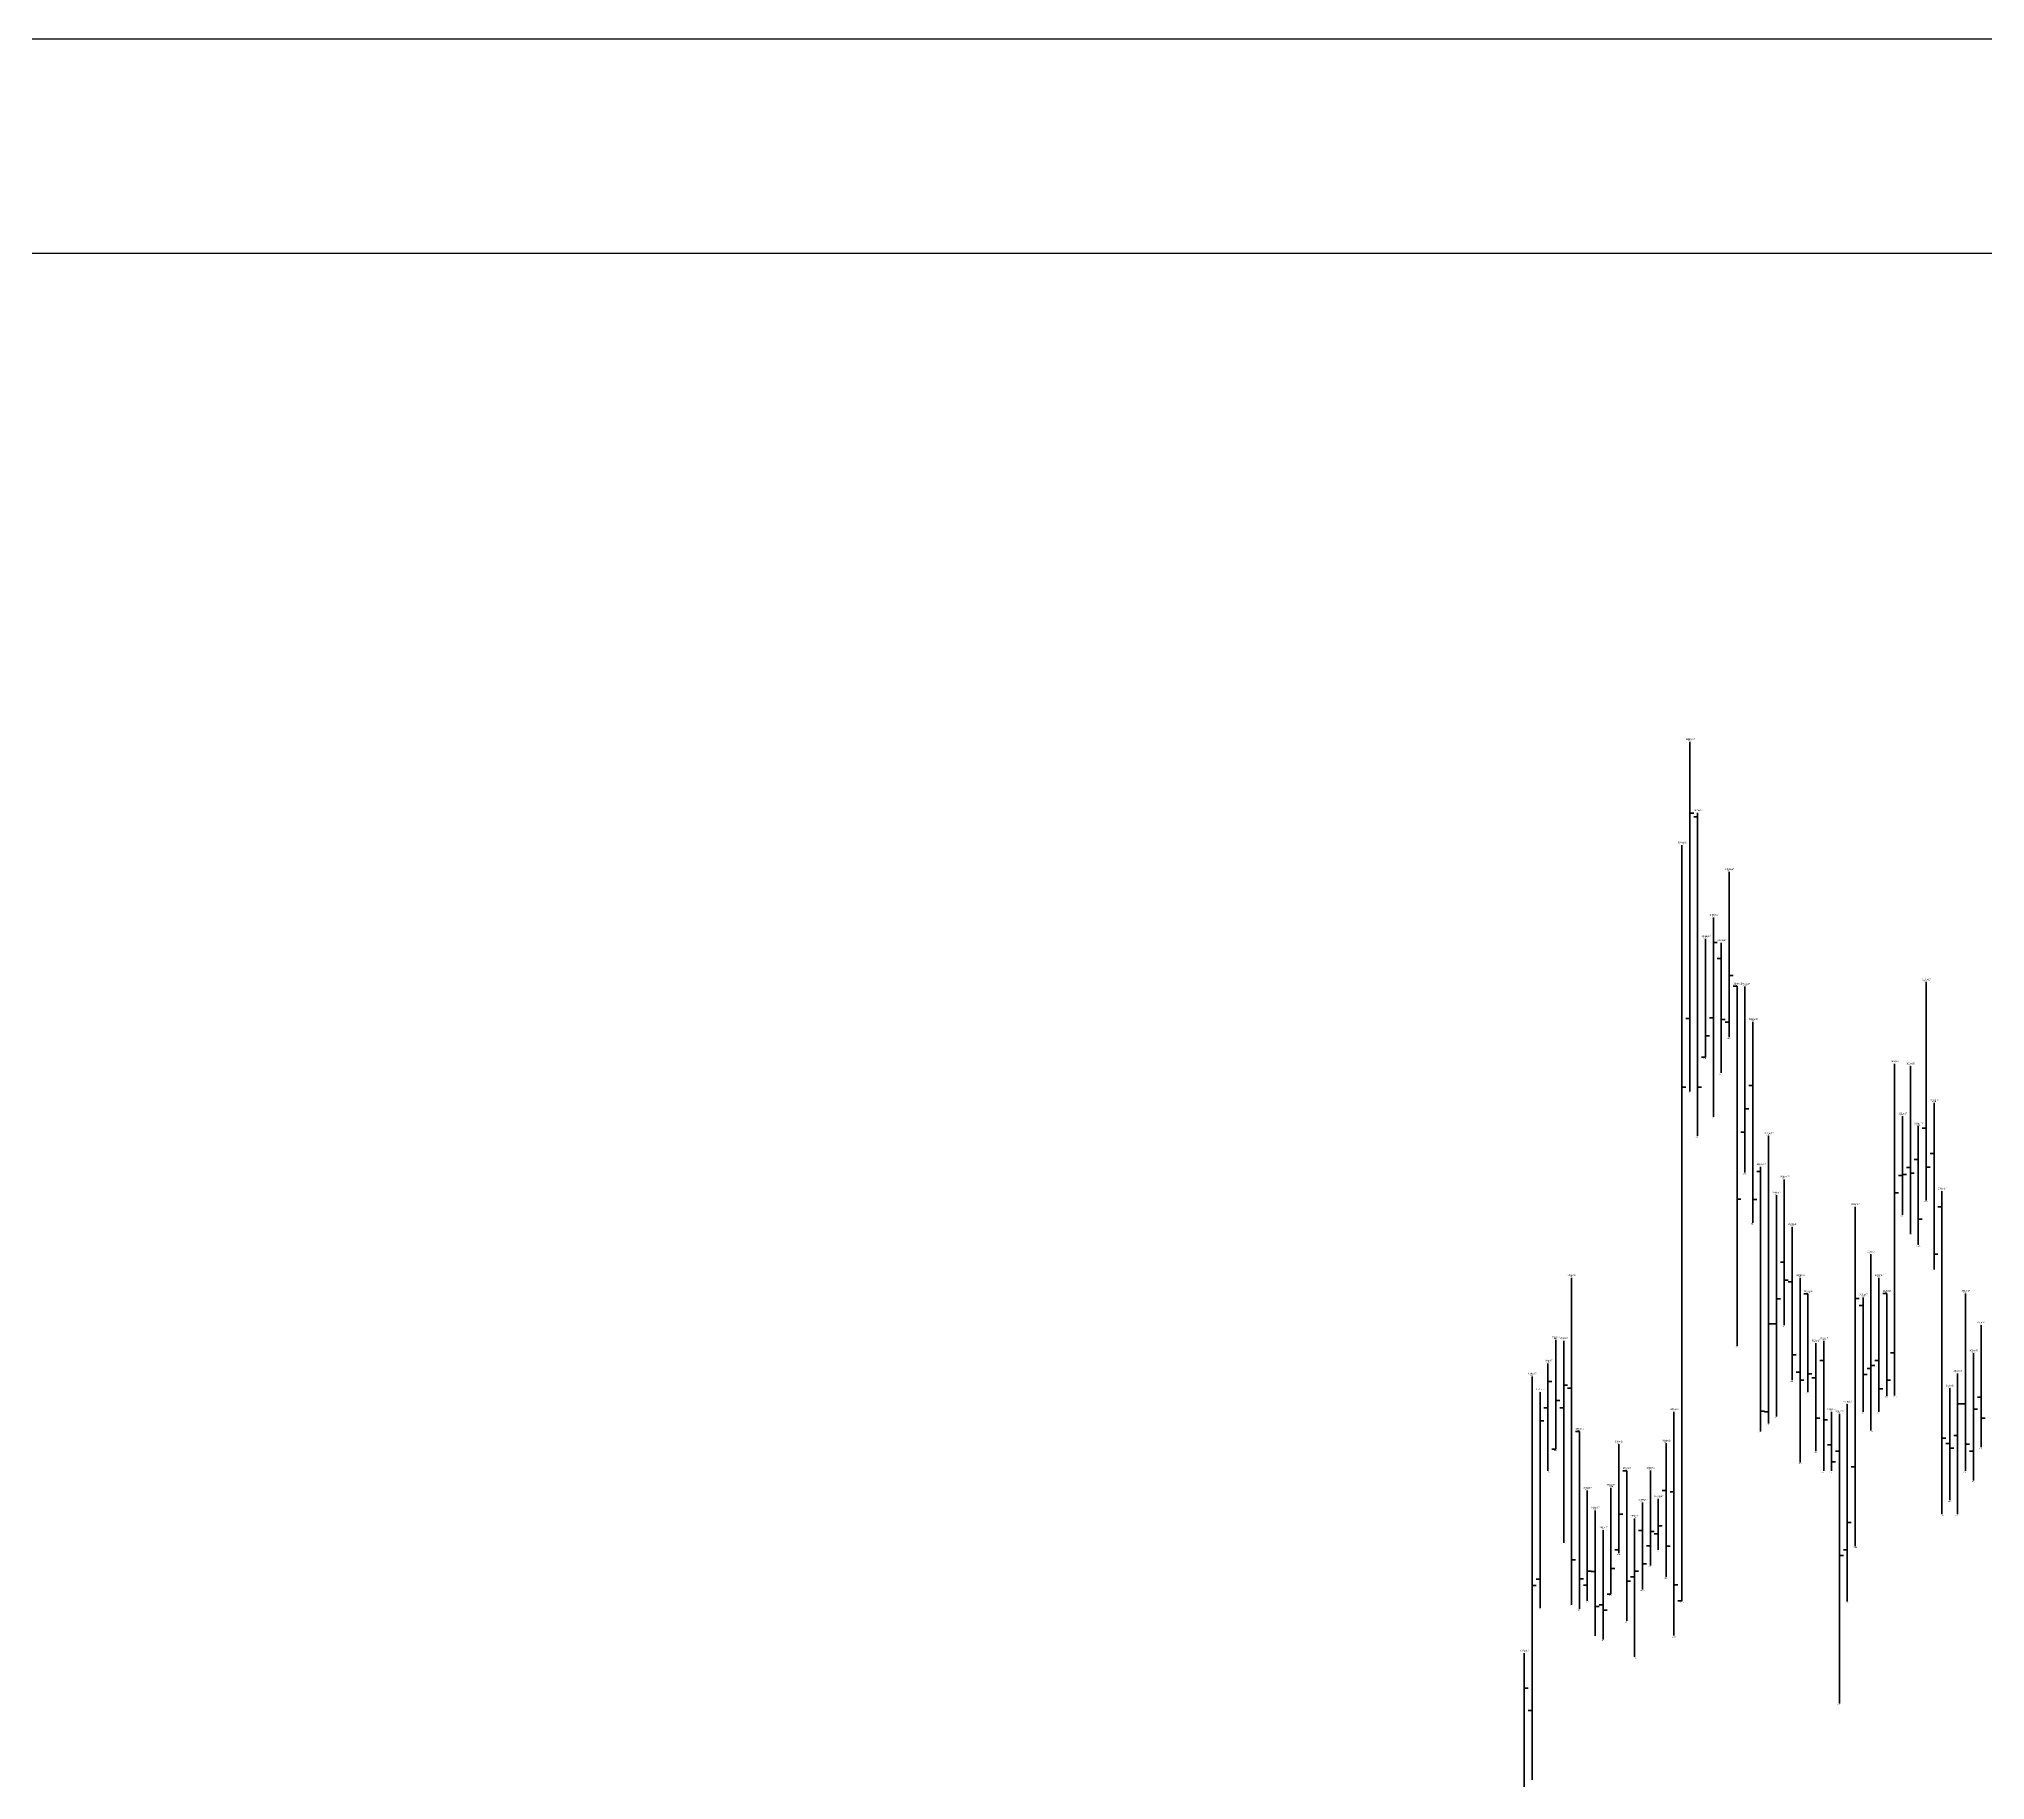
# Model space of a CAD drawing. Header units: inches. Extents: x 0 to 30000, y -20 to 2443.
# Drawn here: x 5340.5 to 5587.5, y 678.3 to 899.2 of the extents above; entities that cross this region are included whole.
import ezdxf

# ---------------------------------------------------------------- set-up
doc = ezdxf.new("R2010")
doc.units = ezdxf.units.IN
doc.header["$MEASUREMENT"] = 0
for name, color, linetype in [('DATE', 7, 'Continuous'), ('Graph', 7, 'Continuous'), ('Rate', 7, 'Continuous')]:
    doc.layers.add(name, color=color, linetype=linetype)
doc.styles.get("Standard").update_dxf_attribs({"font": 'arial.ttf'})

msp = doc.modelspace()

# ---------------------------------------------------------------- linework, layer by layer
at = {"layer": 'Graph', "color": 3, "lineweight": 35}
for p, q in [((5550, 810), (5550, 765.65)), ((5550, 800.975), (5550.5, 800.975)), ((5549, 796.9), (5549, 700.975)), ((5555, 793.5), (5555, 772.525)), ((5553, 787.725), (5553, 762.425)), ((5552, 785), (5552, 770)), ((5553, 784.55), (5553.5, 784.55)), ((5555, 780.375), (5555.5, 780.375)), ((5557, 778.95), (5557, 755.35)), ((5550, 774.9), (5549.5, 774.9)), ((5553, 775), (5552.5, 775)), ((5555, 774.45), (5554.5, 774.45)), ((5552, 772.725), (5552.5, 772.725)), ((5552, 770), (5551.5, 770)), ((5576, 769.15), (5576, 727.075)), ((5549, 766.175), (5549.5, 766.175)), ((5557, 763.425), (5557.5, 763.425)), ((5577, 762.5), (5577, 750)), ((5557, 760.475), (5556.5, 760.475)), ((5560, 760), (5560, 723.5)), ((5577, 755), (5576.5, 755)), ((5577, 755.125), (5577.5, 755.125)), ((5561, 752.5), (5561, 724.4)), ((5571, 751), (5571, 707.975)), ((5576, 752.8), (5576.5, 752.8)), ((5573, 745), (5573, 722.65)), ((5561, 739.35), (5561.5, 739.35)), ((5571, 739.4), (5571.5, 739.4)), ((5560, 736.175), (5560.5, 736.175)), ((5561, 736.175), (5560.5, 736.175)), ((5533, 734.15), (5533, 720.25)), ((5534, 734), (5534, 708.375)), ((5532, 731.15), (5532, 717.525)), ((5576, 732.5), (5575.5, 732.5)), ((5586, 732.425), (5586, 716.275)), ((5530, 729.5), (5530, 678.325)), ((5532, 728.85), (5532.5, 728.85)), ((5573, 730.5), (5572.5, 730.5)), ((5573, 730.875), (5573.5, 730.875)), ((5584, 729.85), (5584, 712)), ((5531, 727.5), (5531, 700.1)), ((5533, 726.45), (5533.5, 726.45)), ((5534, 728.4), (5534.5, 728.4)), ((5531, 723.85), (5531.5, 723.85)), ((5532, 725.5), (5531.5, 725.5)), ((5534, 725.5), (5533.5, 725.5)), ((5560, 725), (5559.5, 725)), ((5570, 725.975), (5570, 700.925)), ((5584, 726), (5584.5, 726)), ((5586, 725.325), (5586.5, 725.325)), ((5584, 722), (5583.5, 722)), ((5533, 720.25), (5532.5, 720.25)), ((5541, 720.9), (5541, 707.05)), ((5586, 720), (5585.5, 720)), ((5545, 717.55), (5545, 705.5)), ((5571, 718), (5570.5, 718)), ((5537, 715), (5537, 701.025)), ((5540, 715.375), (5540, 701.85)), ((5546, 713.95), (5546, 707.5)), ((5541, 712), (5541.5, 712)), ((5543, 711.475), (5543, 693.925)), ((5545, 709.8), (5545.5, 709.8)), ((5546, 709.5), (5545.5, 709.5)), ((5546, 710.525), (5546.5, 710.525)), ((5570, 710.95), (5570.5, 710.95)), ((5541, 707.5), (5540.5, 707.5)), ((5545, 708), (5544.5, 708)), ((5570, 707.5), (5569.5, 707.5)), ((5537, 704.8), (5537.5, 704.8)), ((5540, 705.125), (5540.5, 705.125)), ((5543, 704.05), (5542.5, 704.05)), ((5543, 704.8), (5543.5, 704.8)), ((5530, 702.975), (5530.5, 702.975)), ((5531, 703.75), (5530.5, 703.75)), ((5537, 703), (5536.5, 703)), ((5540, 701.85), (5539.5, 701.85)), ((5549, 701), (5548.5, 701)), ((5529, 694.375), (5529, 650.25)), ((5529, 689.925), (5529.5, 689.925)), ((5530, 687.1), (5529.5, 687.1))]:
    msp.add_line(p, q, dxfattribs=at)
at = {"layer": 'Graph', "color": 1, "lineweight": 35}
for p, q in [((5551, 800.5), (5550.5, 800.5)), ((5551, 801), (5551, 760)), ((5554, 784.5), (5554, 768)), ((5554, 782.5), (5553.5, 782.5)), ((5556, 779), (5555.5, 779)), ((5556, 779), (5556, 733.325)), ((5580, 779.5), (5580, 751.825)), ((5554, 774.775), (5554.5, 774.775)), ((5558, 774.475), (5558, 749)), ((5578, 768.85), (5578, 747.6)), ((5551, 766.2), (5551.5, 766.2)), ((5558, 766.4), (5557.5, 766.4)), ((5581, 764.225), (5581, 743.05)), ((5579, 761.225), (5579, 746.175)), ((5580, 761), (5579.5, 761)), ((5559, 756.075), (5559, 722.5)), ((5578, 756), (5577.5, 756)), ((5579, 757), (5578.5, 757)), ((5580, 756.05), (5580.5, 756.05)), ((5581, 757.775), (5580.5, 757.775)), ((5559, 755.5), (5558.5, 755.5)), ((5562, 754.5), (5562, 736)), ((5578, 755.3), (5578.5, 755.3)), ((5556, 751.975), (5556.5, 751.975)), ((5558, 751.95), (5558.5, 751.95)), ((5582, 751), (5581.5, 751)), ((5582, 753), (5582, 712.025)), ((5563, 748.475), (5563, 729)), ((5579, 749.45), (5579.5, 749.45)), ((5562, 744), (5561.5, 744)), ((5581, 745), (5581.5, 745)), ((5535, 742), (5535, 700.5)), ((5562, 741.725), (5562.5, 741.725)), ((5563, 741.5), (5562.5, 741.5)), ((5564, 742), (5564, 718.575)), ((5574, 742), (5574, 725)), ((5565, 739.975), (5564.5, 739.975)), ((5565, 739.975), (5565, 727.5)), ((5572, 739.525), (5572, 725)), ((5575, 740), (5574.5, 740)), ((5575, 740), (5575, 727.05)), ((5585, 740), (5585, 717.5)), ((5572, 738.5), (5571.5, 738.5)), ((5566, 733.7), (5566, 720)), ((5567, 734.025), (5567, 717.5)), ((5587, 736), (5587, 720.5)), ((5563, 732.25), (5563.5, 732.25)), ((5567, 731.5), (5566.5, 731.5)), ((5574, 731.5), (5573.5, 731.5)), ((5564, 730.05), (5563.5, 730.05)), ((5564, 729), (5564.5, 729)), ((5565, 729.8), (5565.5, 729.8)), ((5566, 729.3), (5565.5, 729.3)), ((5572, 729.725), (5572.5, 729.725)), ((5575, 729), (5575.5, 729)), ((5535, 728), (5534.5, 728)), ((5574, 727.925), (5574.5, 727.925)), ((5583, 728), (5583, 713.775)), ((5587, 726.85), (5586.5, 726.85)), ((5548, 725), (5548, 696.6)), ((5559, 725.075), (5559.5, 725.075)), ((5566, 724.2), (5566.5, 724.2)), ((5567, 724), (5567.5, 724)), ((5568, 725), (5568, 717.5)), ((5569, 724.75), (5569, 688)), ((5585, 726), (5584.5, 726)), ((5587, 724.2), (5587.5, 724.2)), ((5536, 722.5), (5535.5, 722.5)), ((5536, 722.5), (5536, 700)), ((5582, 721.675), (5582.5, 721.675)), ((5547, 721.025), (5547, 704.05)), ((5568, 720.8), (5567.5, 720.8)), ((5569, 720.025), (5568.5, 720.025)), ((5583, 721), (5582.5, 721)), ((5583, 720.375), (5583.5, 720.375)), ((5585, 720.9), (5585.5, 720.9)), ((5542, 717.5), (5541.5, 717.5)), ((5542, 717.5), (5542, 698.5)), ((5568, 718.65), (5568.5, 718.65)), ((5547, 715), (5546.5, 715)), ((5548, 714.85), (5547.5, 714.85)), ((5538, 712.5), (5538, 696.575)), ((5544, 713.5), (5544, 702.475)), ((5539, 710), (5539, 696.125)), ((5544, 709.95), (5543.5, 709.95)), ((5547, 707.95), (5547.5, 707.95)), ((5569, 706.75), (5569.5, 706.75)), ((5535, 706.2), (5535.5, 706.2)), ((5538, 704.75), (5537.5, 704.75)), ((5544, 705.7), (5544.5, 705.7)), ((5536, 703.8), (5536.5, 703.8)), ((5542, 703.5), (5542.5, 703.5)), ((5548, 703.05), (5548.5, 703.05)), ((5538, 700.3), (5538.5, 700.3)), ((5539, 700.5), (5538.5, 700.5)), ((5539, 699.825), (5539.5, 699.825))]:
    msp.add_line(p, q, dxfattribs=at)
at = {"layer": 'Rate'}
for p, q in [((3242, 899.2), (7229.516, 899.2)), ((3207, 872), (7194.516, 872))]:
    msp.add_line(p, q, dxfattribs=at)

# ---------------------------------------------------------------- texts
at = {"layer": 'DATE'}
for s, p in [('10May17', (5549.5, 810.25)), ('11May17', (5550.5, 801.25)), ('09May17', (5548.5, 797.15)), ('17May17', (5554.5, 793.75)), ('15May17', (5552.5, 787.975)), ('12May17', (5551.5, 785.25)), ('16May17', (5553.5, 784.75)), ('18May17', (5555.5, 779.25)), ('19May17', (5556.5, 779.2)), ('21Jun17', (5579.5, 779.75)), ('22May17', (5557.5, 774.725)), ('15Jun17', (5575.5, 769.4)), ('19Jun17', (5577.5, 769.1)), ('22Jun17', (5580.5, 764.475)), ('16Jun17', (5576.5, 762.75)), ('20Jun17', (5578.5, 761.475)), ('24May17', (5559.5, 760.25)), ('23May17', (5558.5, 756.325)), ('26May17', (5561.5, 754.75)), ('23Jun17', (5581.5, 753.25)), ('25May17', (5560.5, 752.75)), ('08Jun17', (5570.5, 751.25)), ('29May17', (5562.5, 748.725)), ('12Jun17', (5572.5, 745.25)), ('18Apr17', (5534.5, 742.25)), ('30May17', (5563.5, 742.25)), ('13Jun17', (5573.5, 742.25)), ('31May17', (5564.5, 740.225)), ('09Jun17', (5571.5, 739.775)), ('14Jun17', (5574.5, 740.25)), ('29Jun17', (5584.5, 740.25)), ('03Jul17', (5586.5, 736.25)), ('13Apr17', (5532.5, 734.4)), ('17Apr17', (5533.5, 734.25)), ('01Jun17', (5565.5, 733.95)), ('02Jun17', (5566.5, 734.275)), ('12Apr17', (5531.5, 731.4)), ('30Jun17', (5585.5, 732.675)), ('10Apr17', (5529.5, 729.75)), ('28Jun17', (5583.5, 730.1)), ('11Apr17', (5530.5, 727.75)), ('07Jun17', (5569.5, 726.225)), ('27Jun17', (5582.5, 728.25)), ('08May17', (5547.5, 725.25)), ('05Jun17', (5567.5, 725.25)), ('06Jun17', (5568.5, 725)), ('19Apr17', (5535.5, 722.75)), ('26Apr17', (5540.5, 721.15)), ('05May17', (5546.5, 721.275)), ('27Apr17', (5541.5, 717.75)), ('03May17', (5544.5, 717.8)), ('20Apr17', (5536.5, 715.25)), ('25Apr17', (5539.5, 715.625)), ('02May17', (5543.5, 713.75)), ('04May17', (5545.5, 714.2)), ('21Apr17', (5537.5, 712.75)), ('28Apr17', (5542.5, 711.725)), ('24Apr17', (5538.5, 710.25)), ('07Apr17', (5528.5, 694.625))]:
    msp.add_text(s, height=0.2, dxfattribs=at).set_placement(p)
at = {"layer": 'Rate'}
for s, p in [('1620', (5549.75, 810.1)), ('1602', (5550.75, 801.1)), ('1593.8', (5548.75, 797)), ('1587', (5554.75, 793.6)), ('1575.45', (5552.75, 787.825)), ('1570', (5551.75, 785.1)), ('1569', (5553.75, 784.6)), ('1558', (5555.75, 779.1)), ('1557.9', (5556.75, 779.05)), ('1559', (5579.75, 779.6)), ('1548.95', (5557.75, 774.575)), ('1545.05', (5554.75, 772.325)), ('1540', (5551.75, 769.8)), ('1538.3', (5575.75, 769.25)), ('1537.7', (5577.75, 768.95)), ('1536', (5553.75, 767.8)), ('1531.3', (5549.75, 765.45)), ('1528.45', (5580.75, 764.325)), ('1524.85', (5552.75, 762.225)), ('1525', (5576.75, 762.6)), ('1522.45', (5578.75, 761.325)), ('1520', (5550.75, 759.8)), ('1520', (5559.75, 760.1)), ('1512.15', (5558.75, 756.175)), ('1510.7', (5556.75, 755.15)), ('1509', (5561.75, 754.6)), ('1505', (5560.75, 752.6)), ('1502', (5570.75, 751.1)), ('1503.65', (5579.75, 751.625)), ('1506', (5581.75, 753.1)), ('1498', (5557.75, 748.8)), ('1496.95', (5562.75, 748.575)), ('1500', (5576.75, 749.8)), ('1495.2', (5577.75, 747.4)), ('1492.35', (5578.75, 745.975)), ('1490', (5572.75, 745.1)), ('1484', (5534.75, 742.1)), ('1484', (5563.75, 742.1)), ('1484', (5573.75, 742.1)), ('1486.1', (5580.75, 742.85)), ('1479.95', (5564.75, 740.075)), ('1479.05', (5571.75, 739.625)), ('1480', (5574.75, 740.1)), ('1480', (5584.75, 740.1)), ('1472', (5586.75, 736.1)), ('1468.3', (5532.75, 734.25)), ('1468', (5533.75, 734.1)), ('1472', (5561.75, 735.8)), ('1467.4', (5565.75, 733.8)), ('1468.05', (5566.75, 734.125)), ('1462.3', (5531.75, 731.25)), ('1466.65', (5555.75, 733.125)), ('1464.85', (5585.75, 732.525)), ('1459', (5529.75, 729.6)), ('1458', (5562.75, 728.8)), ('1459.7', (5583.75, 729.95)), ('1455', (5530.75, 727.6)), ('1455', (5564.75, 727.3)), ('1454.1', (5574.75, 726.85)), ('1454.15', (5575.75, 726.875)), ('1456', (5582.75, 728.1)), ('1450', (5547.75, 725.1)), ('1448.8', (5560.75, 724.2)), ('1450', (5567.75, 725.1)), ('1449.5', (5568.75, 724.85)), ('1451.95', (5569.75, 726.075)), ('1450', (5571.75, 724.8)), ('1450', (5573.75, 724.8)), ('1445', (5535.75, 722.6)), ('1445', (5558.75, 722.3)), ('1447', (5559.75, 723.3)), ('1445.3', (5572.75, 722.45)), ('1440.5', (5532.75, 720.05)), ('1441.8', (5540.75, 721)), ('1442.05', (5546.75, 721.125)), ('1440', (5565.75, 719.8)), ('1441', (5586.75, 720.3)), ('1435.05', (5531.75, 717.325)), ('1435', (5541.75, 717.6)), ('1435.1', (5544.75, 717.65)), ('1437.15', (5563.75, 718.375)), ('1435', (5566.75, 717.3)), ('1435', (5567.75, 717.3)), ('1435', (5584.75, 717.3)), ('1430', (5536.75, 715.1)), ('1430.75', (5539.75, 715.475)), ('1427.9', (5545.75, 714.05)), ('1432.55', (5585.75, 716.075)), ('1425', (5537.75, 712.6)), ('1422.95', (5542.75, 711.575)), ('1427', (5543.75, 713.6)), ('1424.05', (5581.75, 711.825)), ('1427.55', (5582.75, 713.575)), ('1424', (5583.75, 711.8)), ('1420', (5538.75, 710.1)), ('1416.75', (5533.75, 708.175)), ('1414.1', (5540.75, 706.85)), ('1415', (5545.75, 707.3)), ('1415.95', (5570.75, 707.775)), ('1411', (5544.75, 705.3)), ('1408.1', (5546.75, 703.85)), ('1403.7', (5539.75, 701.65)), ('1404.95', (5543.75, 702.275)), ('1400.2', (5530.75, 699.9)), ('1401', (5534.75, 700.3)), ('1400', (5535.75, 699.8)), ('1402.05', (5536.75, 700.825)), ('1401.95', (5548.75, 700.775)), ('1401.85', (5569.75, 700.725)), ('1397', (5541.75, 698.3)), ('1388.75', (5528.75, 694.475)), ('1393.15', (5537.75, 696.375)), ('1392.25', (5538.75, 695.925)), ('1393.2', (5547.75, 696.4)), ('1387.85', (5542.75, 693.725)), ('1376', (5568.75, 687.8))]:
    msp.add_text(s, height=0.1, dxfattribs=at).set_placement(p)

doc.saveas('drawing.dxf')
